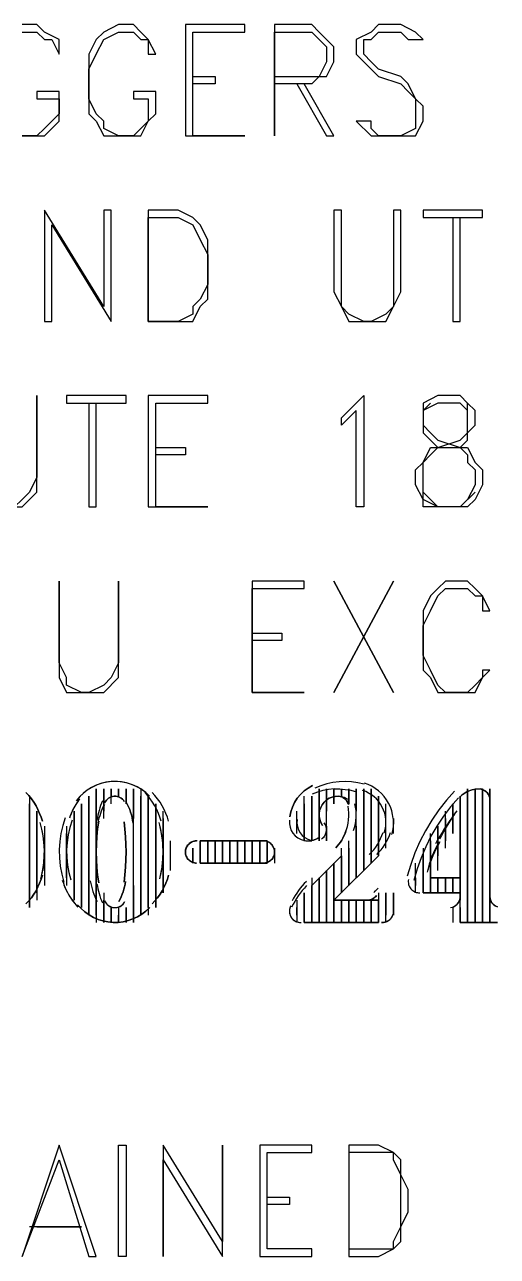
# Model space of a CAD drawing. Header units: metres. Extents: x 0 to 4950, y 0 to 3150.
# Drawn here: x 585.3 to 649, y 183 to 349 of the extents above; entities that cross this region are included whole.
import ezdxf

# ---------------------------------------------------------------- set-up
doc = ezdxf.new("R2010")
doc.units = ezdxf.units.M
doc.layers.add('SITE_BASE', color=7, linetype='Continuous')

msp = doc.modelspace()

# ---------------------------------------------------------------- linework, layer by layer
at = {"layer": 'SITE_BASE'}
for p, q in [((639, 286), (641, 284)), ((644, 284), (646, 286)), ((596, 244), (596, 246)), ((599, 245), (599, 246)), ((600, 243), (600, 246)), ((626, 244), (626, 246)), ((630, 244), (630, 246)), ((586, 245), (586, 230)), ((632, 237), (632, 245)), ((603, 231), (603, 243)), ((622, 240), (622, 243)), ((634, 238), (634, 244)), ((634, 239), (634, 243)), ((588, 241), (588, 233)), ((591, 241), (591, 233)), ((592, 232), (592, 242)), ((604, 241), (604, 233)), ((591, 234), (591, 240)), ((641, 235), (641, 240)), ((588, 235), (588, 239)), ((605, 235), (605, 239)), ((628, 232), (628, 238)), ((630, 234), (630, 239)), ((609, 236), (618, 236)), ((638, 232), (638, 236)), ((595, 235), (595, 228)), ((624, 234), (624, 228)), ((638, 234), (638, 233)), ((600, 231), (600, 228)), ((622, 231), (622, 228)), ((596, 230), (596, 228)), ((622, 229), (622, 230)), ((643, 230), (643, 228)), ((623, 228), (633, 228))]:
    msp.add_line(p, q, dxfattribs=at)
for points in [[(585, 348), (587, 348), (588, 347), (589, 347), (590, 345), (590, 347), (588, 348), (587, 349), (585, 349)], [(600, 340), (600, 339), (602, 339), (602, 337), (602, 336), (601, 335), (600, 334), (598, 334), (596, 335), (596, 336), (595, 337), (594, 339), (594, 343), (595, 345), (596, 347), (598, 348), (600, 348), (601, 347), (602, 347), (602, 345), (603, 345), (602, 347), (601, 348), (600, 349), (598, 349), (596, 348), (595, 347), (594, 345), (594, 343), (594, 339), (594, 337), (595, 336), (596, 334), (598, 334), (600, 334), (601, 334), (602, 336), (603, 337), (603, 340), (600, 340)], [(607, 349), (607, 334), (615, 334), (608, 334), (608, 348), (615, 348), (615, 349), (607, 349)], [(619, 349), (619, 334), (619, 348), (624, 348), (625, 347), (626, 346), (626, 344), (625, 342), (626, 342), (627, 344), (627, 346), (626, 347), (625, 348), (624, 349), (619, 349)], [(630, 336), (632, 334), (633, 334), (636, 334), (638, 334), (639, 336), (639, 338), (638, 339), (637, 341), (636, 342), (633, 343), (632, 344), (631, 345), (631, 347), (632, 347), (633, 348), (636, 348), (637, 347), (638, 347), (639, 347), (638, 348), (636, 349), (633, 349), (632, 348), (630, 347), (630, 345), (631, 344), (632, 343), (633, 342), (636, 341), (637, 340), (638, 339), (638, 338), (638, 336), (638, 335), (636, 334), (633, 334), (632, 335), (632, 336), (630, 336)], [(608, 342), (611, 342), (611, 341), (608, 341)], [(619, 342), (624, 342), (625, 342), (624, 341), (619, 341)], [(622, 341), (626, 334), (627, 334), (623, 341)], [(587, 340), (587, 339), (590, 339), (590, 337), (589, 336), (588, 335), (587, 334), (585, 334)], [(585, 334), (587, 334), (588, 334), (590, 336), (590, 337), (590, 340), (587, 340)], [(597, 309), (597, 324), (596, 324), (596, 311), (588, 324), (588, 309), (589, 309), (589, 322), (597, 309)], [(602, 309), (606, 309), (608, 309), (609, 311), (610, 312), (610, 314), (610, 318), (610, 320), (609, 322), (608, 323), (606, 324), (602, 324), (602, 309), (602, 323), (606, 323), (608, 322), (609, 320), (610, 318), (610, 314), (609, 312), (608, 311), (608, 310), (606, 309), (602, 309)], [(636, 324), (635, 324), (635, 313), (635, 311), (634, 310), (632, 309), (631, 309), (629, 310), (628, 311), (628, 313), (628, 324), (627, 324), (627, 313), (628, 311), (629, 309), (631, 309), (632, 309), (634, 309), (635, 311), (636, 313), (636, 324)], [(647, 323), (647, 324), (639, 324), (639, 323), (647, 323)], [(643, 323), (643, 309), (644, 309), (644, 323)], [(587, 299), (587, 288), (586, 286), (585, 285), (584, 284), (582, 284), (581, 285), (580, 286), (579, 288), (579, 299), (579, 288), (579, 286), (581, 284), (582, 284), (584, 284), (585, 284), (587, 286), (587, 288), (587, 299)], [(599, 298), (599, 299), (591, 299), (591, 298), (599, 298)], [(602, 299), (602, 284), (610, 284), (603, 284), (603, 298), (610, 298), (610, 299), (602, 299)], [(631, 284), (630, 284), (630, 297), (629, 296), (628, 295), (628, 296), (629, 297), (631, 299), (631, 284)], [(641, 299), (639, 298), (639, 297), (639, 295), (639, 294), (640, 293), (641, 292), (644, 292), (645, 291), (645, 290), (646, 289), (646, 287), (645, 285), (644, 284), (641, 284), (639, 285), (639, 287), (639, 289), (639, 290), (640, 291), (641, 292), (644, 292), (645, 293), (645, 294), (646, 295), (646, 297), (645, 298), (644, 299), (641, 299)], [(594, 298), (594, 284), (595, 284), (595, 298)], [(640, 298), (639, 297), (639, 295), (640, 294), (641, 293), (644, 292), (645, 292), (646, 290), (647, 289), (647, 287), (646, 285), (645, 284), (644, 284), (641, 284), (639, 284), (639, 285), (638, 287), (638, 289), (639, 290), (640, 292), (641, 292), (644, 293), (645, 294), (645, 295), (645, 297), (645, 298)], [(645, 297), (644, 298), (641, 298), (639, 297)], [(603, 292), (607, 292), (607, 291), (603, 291)], [(598, 274), (598, 263), (597, 261), (596, 260), (594, 259), (593, 259), (591, 260), (591, 261), (590, 263), (590, 274), (590, 263), (590, 261), (591, 259), (593, 259), (594, 259), (596, 259), (598, 261), (598, 263), (598, 274)], [(623, 274), (616, 274), (616, 259), (616, 273), (623, 273), (623, 274)], [(635, 259), (627, 274), (635, 259)], [(635, 274), (627, 259), (635, 274)], [(648, 262), (647, 262), (647, 261), (646, 260), (645, 259), (642, 259), (641, 260), (640, 262), (639, 264), (639, 268), (640, 270), (641, 272), (642, 273), (645, 273), (646, 272), (647, 272), (647, 270), (648, 270), (647, 272), (646, 273), (645, 274), (642, 274), (641, 273), (640, 272), (639, 270), (639, 268), (639, 264), (639, 262), (640, 261), (641, 259), (642, 259), (645, 259), (646, 259), (647, 261), (648, 262)], [(616, 267), (620, 267), (620, 266), (616, 266)], [(616, 259), (623, 259), (616, 259)], [(600.98, 245.99), (600.37, 246.33), (599.74, 246.6), (599.08, 246.81), (598.4, 246.94), (597.7, 247), (597, 246.98), (596.3, 246.89), (595.63, 246.72), (594.98, 246.49), (594.35, 246.19), (593.77, 245.82), (593.22, 245.39), (592.72, 244.91), (592.28, 244.37)], [(602.17, 245.02), (601.65, 245.5), (601.09, 245.92), (600.5, 246.27), (599.87, 246.55), (599.21, 246.77), (598.54, 246.92), (597.84, 246.99), (597.14, 246.99), (596.44, 246.91), (595.76, 246.76), (595.1, 246.54), (594.48, 246.25), (593.88, 245.9), (593.33, 245.48), (592.82, 245.01), (592.36, 244.48)], [(595, 245), (595, 229), (595, 246), (595, 240)], [(596, 242), (596, 246), (596, 243)], [(597, 244), (597, 246), (597, 245), (597, 246)], [(598, 245), (598, 246), (598, 245)], [(599, 244), (599, 246), (599, 244)], [(600, 233), (600, 228), (600, 246), (600, 242)], [(602.07, 245.12), (601.55, 245.59), (601, 246), (601, 229)], [(624.12, 246.46), (623.52, 246.12), (622.97, 245.72), (622.48, 245.25), (622.05, 244.74), (621.69, 244.17), (621.4, 243.56), (621.19, 242.92), (621.05, 242.24), (621.19, 242.92), (621.4, 243.56), (621.69, 244.17), (622.05, 244.74), (622.48, 245.25), (622.97, 245.72), (623.52, 246.12), (624.12, 246.46)], [(627.01, 245.99), (626.26, 245.91), (625.52, 245.77), (624.78, 245.55), (624.07, 245.28)], [(631.06, 246.65), (630.23, 246.84), (629.38, 246.96), (628.54, 247), (627.69, 246.97), (626.85, 246.86), (626.02, 246.67), (625.21, 246.41), (624.42, 246.08)], [(625, 239), (625, 246), (625, 239)], [(626, 241), (626, 239), (626, 246), (626, 243)], [(627, 244), (627, 246), (627, 244)], [(627, 245), (627, 246), (627.77, 246), (628.53, 245.94), (629.28, 245.81), (630.02, 245.62)], [(628, 245), (628, 246), (628, 245), (628, 246)], [(629, 244), (629, 246), (629, 244)], [(630, 241), (630, 234), (630, 246), (630, 243)], [(633.78, 240.1), (633.9, 240.54), (633.97, 240.97), (634, 241.42), (633.99, 241.86), (633.93, 242.3), (633.83, 242.73), (633.69, 243.15), (633.5, 243.56), (633.28, 243.95), (633.02, 244.31), (632.72, 244.64), (632.4, 244.94), (632.05, 245.21), (631.67, 245.44), (631.27, 245.64), (630.85, 245.79)], [(631, 236), (631, 246), (631, 235), (631, 246)], [(634.98, 242), (634.9, 242.53), (634.78, 243.06), (634.6, 243.57), (634.36, 244.07), (634.08, 244.54), (633.76, 244.98), (633.4, 245.38), (633, 245.74), (632.57, 246.07), (632.1, 246.35), (631.61, 246.58), (631.1, 246.76)], [(632, 236), (632, 246), (632, 236)], [(643.25, 245.71), (642.14, 244.47), (641.12, 243.16), (640.18, 241.79), (639.34, 240.37), (638.58, 238.9), (637.91, 237.38), (637.34, 235.82), (636.87, 234.22)], [(646.01, 245.97), (645.61, 245.89), (645.23, 245.76), (644.87, 245.59), (644.52, 245.39), (644.2, 245.14), (643.91, 244.85)], [(644, 241), (644.02, 244.97), (644.33, 245.25), (644.66, 245.48), (645.02, 245.67), (645.39, 245.82), (645.78, 245.93), (646.18, 245.99), (646.59, 246), (647, 246), (647, 228), (647, 246), (647, 228)], [(645, 246), (645, 228), (645, 246)], [(646, 228), (646, 246), (646, 228), (646, 246), (646.41, 246), (646.83, 245.98)], [(648, 244.51), (647.97, 244.78), (647.9, 245.04), (647.78, 245.28), (647.62, 245.5), (647.43, 245.68), (647.2, 245.82), (646.95, 245.93), (646.68, 245.99), (646.94, 245.93), (647.2, 245.83), (647.42, 245.68), (647.62, 245.5), (647.77, 245.29), (647.9, 245.05), (647.97, 244.79), (648, 244.51)], [(648, 245), (648, 228), (648, 246), (648, 228)], [(587.73, 241.63), (587.57, 242.17), (587.37, 242.7), (587.14, 243.22), (586.88, 243.72), (586.58, 244.2), (586.26, 244.66), (585.9, 245.1), (585.51, 245.51), (585.9, 245.1), (586.26, 244.66), (586.58, 244.2), (586.88, 243.72), (587.14, 243.22), (587.37, 242.7), (587.57, 242.17), (587.73, 241.63)], [(592.59, 244.44), (592.4, 244.17), (592.22, 243.89), (592.05, 243.6), (591.9, 243.3), (591.75, 243), (591.62, 242.69), (591.5, 242.38), (591.4, 242.06)], [(592.74, 244.65), (592.54, 244.38), (592.36, 244.1), (592.18, 243.82), (592.02, 243.53), (591.86, 243.23), (591.72, 242.93), (591.59, 242.62), (591.48, 242.31)], [(594, 230), (594, 245), (594, 229), (594, 245)], [(595.83, 244.37), (595.69, 244.06), (595.57, 243.75), (595.46, 243.43), (595.37, 243.11), (595.28, 242.79), (595.2, 242.46), (595.14, 242.13), (595.09, 241.8)], [(598.77, 244.3), (598.65, 244.46), (598.51, 244.61), (598.35, 244.73), (598.18, 244.84), (598, 244.91), (597.81, 244.97), (597.61, 245), (597.4, 245), (597.2, 244.97), (597, 244.91), (596.82, 244.84), (596.65, 244.73), (596.49, 244.61), (596.35, 244.46), (596.23, 244.3), (596.13, 244.12), (596.23, 244.3), (596.35, 244.46), (596.49, 244.61), (596.65, 244.73), (596.82, 244.84), (597, 244.91), (597.2, 244.97), (597.4, 245), (597.61, 245), (597.81, 244.97), (598, 244.91), (598.18, 244.84), (598.35, 244.73), (598.51, 244.61), (598.65, 244.46), (598.77, 244.3)], [(599.95, 241.38), (599.89, 241.76), (599.82, 242.14), (599.73, 242.51), (599.62, 242.87), (599.49, 243.23), (599.34, 243.58), (599.17, 243.93), (598.99, 244.26), (599.17, 243.93), (599.34, 243.58), (599.49, 243.23), (599.62, 242.87), (599.73, 242.51), (599.82, 242.14), (599.89, 241.76), (599.95, 241.38)], [(601, 245), (601, 229), (601, 245)], [(603.73, 241.63), (603.57, 242.17), (603.37, 242.7), (603.14, 243.22), (602.88, 243.72), (602.58, 244.2), (602.26, 244.66), (601.9, 245.1), (601.51, 245.51)], [(602, 230), (602, 245), (602, 229)], [(604.73, 241.63), (604.57, 242.17), (604.37, 242.7), (604.14, 243.22), (603.88, 243.72), (603.58, 244.2), (603.26, 244.66), (602.9, 245.1), (602.51, 245.51)], [(622.95, 239.06), (623.21, 239.02), (623.47, 239), (623.73, 239.01), (624, 239), (624, 245), (624, 239), (624, 245)], [(623, 240), (623, 244), (623, 239), (623, 245)], [(628.8, 244.63), (628.41, 244.83), (628.01, 244.95), (627.59, 245), (627.17, 244.98), (626.76, 244.89), (626.37, 244.73), (626.01, 244.51), (625.68, 244.22), (625.41, 243.87), (625.21, 243.5), (625.07, 243.1), (625.01, 242.69), (625.01, 242.27), (625.08, 241.86), (625.23, 241.45), (625.45, 241.08), (625.23, 241.45), (625.08, 241.86), (625.01, 242.27), (625.01, 242.69), (625.07, 243.1), (625.21, 243.5), (625.41, 243.87), (625.68, 244.22), (626.01, 244.51), (626.37, 244.73), (626.76, 244.89), (627.17, 244.98), (627.59, 245), (628.01, 244.95), (628.41, 244.83), (628.8, 244.63)], [(628.95, 243.9), (628.9, 244.05), (628.83, 244.18), (628.76, 244.31), (628.67, 244.44), (628.57, 244.55), (628.46, 244.65), (628.34, 244.74), (628.21, 244.82), (628.34, 244.74), (628.46, 244.65), (628.57, 244.55), (628.67, 244.44), (628.76, 244.31), (628.83, 244.18), (628.9, 244.05), (628.95, 243.9)], [(633, 238), (633, 245), (633, 237), (633, 245)], [(643.76, 244.8), (642.71, 243.59), (641.75, 242.32), (640.86, 240.99), (640.06, 239.61), (639.35, 238.19), (638.72, 236.72), (638.19, 235.21), (637.76, 233.67)], [(644, 228), (649, 228), (644, 228), (644, 230), (644, 228), (644, 245), (644, 242), (644, 234), (640, 234), (644, 234), (644, 242)], [(586, 244), (586, 230), (586, 244)], [(587, 242), (587, 232), (587, 243), (587, 231)], [(592, 243), (592, 231), (592, 243)], [(593, 244), (593, 230), (593, 244)], [(596.09, 243.92), (595.94, 243.62), (595.8, 243.32), (595.67, 243.01), (595.55, 242.7), (595.45, 242.38), (595.35, 242.06), (595.27, 241.73), (595.19, 241.4)], [(603, 244), (603, 230), (603, 244)], [(604, 242), (604, 232), (604, 243)], [(628.53, 240.08), (628.69, 240.51), (628.81, 240.95), (628.91, 241.4), (628.97, 241.85), (629, 242.31), (628.99, 242.76), (628.96, 243.22), (628.89, 243.68)], [(629.65, 240.38), (629.78, 240.82), (629.88, 241.27), (629.95, 241.72), (629.99, 242.18), (630, 242.63), (629.97, 243.09), (629.92, 243.54), (629.83, 243.99)], [(643.55, 243.05), (643.19, 242.58), (642.85, 242.1), (642.51, 241.62), (642.18, 241.13), (641.86, 240.63), (641.55, 240.13), (641.24, 239.63), (640.95, 239.12), (640.66, 238.6)], [(643.23, 242.59), (642.92, 242.13), (642.61, 241.66), (642.32, 241.18), (642.03, 240.71), (641.74, 240.23), (641.47, 239.74), (641.2, 239.25)], [(642, 238), (642, 242), (642, 239), (642, 243)], [(643, 241), (643, 244), (643, 240), (643, 243)], [(587.63, 234.26), (587.81, 235.15), (587.93, 236.05), (587.99, 236.96), (588, 237.86), (587.94, 238.77), (587.84, 239.67), (587.67, 240.56), (587.45, 241.45)], [(587.55, 233.9), (587.75, 234.79), (587.89, 235.69), (587.97, 236.59), (588, 237.5), (587.97, 238.41), (587.89, 239.31), (587.75, 240.21), (587.55, 241.1)], [(590.81, 242.12), (590.48, 241.06), (590.23, 239.98), (590.07, 238.89), (590, 237.79), (590.02, 236.69), (590.14, 235.59), (590.34, 234.5), (590.63, 233.43)], [(591.76, 241.78), (591.44, 240.8), (591.21, 239.8), (591.07, 238.79), (591, 237.77), (591.02, 236.75), (591.13, 235.74), (591.31, 234.73), (591.58, 233.73)], [(595.33, 241.65), (595.18, 240.61), (595.08, 239.58), (595.02, 238.54), (595, 237.5), (595.02, 236.46), (595.08, 235.42), (595.18, 234.39), (595.33, 233.35), (595.18, 234.39), (595.08, 235.42), (595.02, 236.46), (595, 237.5), (595.02, 238.54), (595.08, 239.58), (595.18, 240.61), (595.33, 241.65)], [(598.74, 233.42), (598.86, 234.44), (598.94, 235.46), (598.98, 236.48), (599, 237.5), (598.98, 238.52), (598.94, 239.54), (598.86, 240.56), (598.74, 241.58), (598.86, 240.56), (598.94, 239.54), (598.98, 238.52), (599, 237.5), (598.98, 236.48), (598.94, 235.46), (598.86, 234.44), (598.74, 233.42)], [(603.63, 234.26), (603.81, 235.15), (603.93, 236.05), (603.99, 236.96), (604, 237.86), (603.94, 238.77), (603.84, 239.67), (603.67, 240.56), (603.45, 241.45)], [(603.55, 233.9), (603.75, 234.79), (603.89, 235.69), (603.97, 236.59), (604, 237.5), (603.97, 238.41), (603.89, 239.31), (603.75, 240.21), (603.55, 241.1)], [(621.02, 241.79), (621.01, 241.31), (621.09, 240.85), (621.25, 240.41), (621.48, 240.02), (621.79, 239.68), (622.15, 239.39), (622.57, 239.18), (623.03, 239.04)], [(622.03, 241.87), (622, 241.39), (622.07, 240.92), (622.22, 240.48), (622.44, 240.08), (622.73, 239.73), (623.09, 239.44), (623.5, 239.21), (623.99, 239.05), (624.24, 239.11), (624.49, 239.2), (624.72, 239.32), (624.95, 239.46)], [(625.32, 239.24), (625.55, 239.43), (625.74, 239.65), (625.88, 239.9), (625.96, 240.17), (626, 240.46), (625.98, 240.74), (625.91, 241.03), (625.77, 241.29)], [(625.45, 239.34), (625.66, 239.55), (625.82, 239.79), (625.93, 240.06), (625.99, 240.33), (626, 240.62), (625.95, 240.9), (625.84, 241.17), (625.68, 241.43)], [(635, 240), (635, 242), (635, 241.46), (634.97, 240.92), (634.88, 240.38), (634.75, 239.85)], [(641, 236), (641, 241), (641, 237)], [(623.12, 239.03), (623.38, 239), (623.64, 239), (623.9, 239.03), (624.16, 239.09), (624.4, 239.17), (624.64, 239.28), (624.87, 239.41), (625.08, 239.56)], [(627.23, 238.04), (627.45, 238.29), (627.66, 238.55), (627.86, 238.82), (628.04, 239.09), (628.2, 239.38), (628.35, 239.67), (628.49, 239.98), (628.61, 240.29), (628.49, 239.98), (628.35, 239.67), (628.2, 239.38), (628.04, 239.09), (627.86, 238.82), (627.66, 238.55), (627.45, 238.29), (627.23, 238.04)], [(631.76, 237.15), (632.06, 237.47), (632.35, 237.81), (632.62, 238.16), (632.86, 238.52), (633.08, 238.9), (633.28, 239.3), (633.46, 239.7), (633.61, 240.12)], [(632.76, 237.15), (633.06, 237.47), (633.35, 237.81), (633.62, 238.16), (633.86, 238.52), (634.08, 238.9), (634.28, 239.3), (634.46, 239.7), (634.61, 240.12)], [(640, 239), (640, 232), (640, 240)], [(607, 237.51), (607.01, 237.36), (607.03, 237.21), (607.06, 237.07), (607.11, 236.93), (607.18, 236.8), (607.25, 236.67), (607.34, 236.55), (607.44, 236.44), (607.55, 236.34), (607.67, 236.25), (607.8, 236.18), (607.93, 236.11), (608.07, 236.06), (608.21, 236.03), (608.36, 236.01), (608.51, 236), (608.36, 236.01), (608.21, 236.03), (608.07, 236.06), (607.93, 236.11), (607.8, 236.18), (607.67, 236.25), (607.55, 236.34), (607.44, 236.44), (607.34, 236.55), (607.25, 236.67), (607.18, 236.8), (607.11, 236.93), (607.06, 237.07), (607.03, 237.21), (607.01, 237.36), (607, 237.51), (607.01, 237.64), (607.03, 237.79), (607.06, 237.93), (607.11, 238.07), (607.18, 238.2), (607.25, 238.33), (607.34, 238.45), (607.44, 238.56), (607.55, 238.66), (607.67, 238.75), (607.8, 238.82), (607.93, 238.89), (608.07, 238.94), (608.21, 238.97), (608.36, 238.99), (608.51, 239)], [(608.6, 239), (608.45, 239), (608.3, 238.99), (608.15, 238.96), (608.01, 238.92), (607.88, 238.86), (607.74, 238.8), (607.62, 238.71), (607.5, 238.62), (607.4, 238.52), (607.3, 238.4), (607.22, 238.28), (607.15, 238.15), (607.09, 238.02), (607.05, 237.87), (607.02, 237.73), (607, 237.58)], [(608, 238), (608, 236), (608, 238), (608, 236)], [(618, 238), (618, 236), (618, 239), (618, 236), (609, 236), (609, 239), (609, 236), (609, 239), (618, 239), (609, 239)], [(610, 239), (610, 236), (610, 239), (610, 236)], [(611, 236), (611, 239), (611, 236)], [(612, 236), (612, 239), (612, 236), (612, 239)], [(613, 236), (613, 239), (613, 236), (613, 239)], [(614, 239), (614, 236), (614, 239), (614, 236)], [(615, 236), (615, 239), (615, 236), (615, 239)], [(616, 236), (616, 239), (616, 236)], [(617, 239), (617, 236), (617, 239), (617, 236)], [(619, 237.58), (618.98, 237.73), (618.95, 237.87), (618.91, 238.02), (618.85, 238.15), (618.78, 238.28), (618.7, 238.4), (618.6, 238.52), (618.5, 238.62), (618.38, 238.71), (618.26, 238.8), (618.12, 238.86), (617.99, 238.92), (617.85, 238.96), (617.7, 238.99), (617.55, 239), (617.4, 239)], [(619, 237.51), (618.99, 237.36), (618.97, 237.21), (618.94, 237.07), (618.89, 236.93), (618.83, 236.8), (618.75, 236.67), (618.66, 236.55), (618.56, 236.44), (618.45, 236.34), (618.33, 236.25), (618.2, 236.18), (618.07, 236.11), (617.93, 236.06), (617.79, 236.03), (617.64, 236.01), (617.49, 236), (617.64, 236.01), (617.79, 236.03), (617.93, 236.06), (618.07, 236.11), (618.2, 236.18), (618.33, 236.25), (618.45, 236.34), (618.56, 236.44), (618.66, 236.55), (618.75, 236.67), (618.83, 236.8), (618.89, 236.93), (618.94, 237.07), (618.97, 237.21), (618.99, 237.36), (619, 237.51), (618.99, 237.64), (618.97, 237.79), (618.94, 237.93), (618.89, 238.07), (618.83, 238.2), (618.75, 238.33), (618.66, 238.45), (618.56, 238.56), (618.45, 238.66), (618.33, 238.75), (618.2, 238.82), (618.07, 238.89), (617.93, 238.94), (617.79, 238.97), (617.64, 238.99), (617.49, 239)], [(619, 237), (619, 238), (619, 236)], [(629, 238), (629, 233), (629, 239)], [(639, 238), (639, 232), (644, 232), (644, 234), (644, 232), (644, 231), (644, 232), (639, 232)], [(641.13, 238.87), (640.88, 238.38), (640.64, 237.89), (640.41, 237.39), (640.2, 236.88), (640.01, 236.36), (639.83, 235.84), (639.68, 235.31), (639.53, 234.78)], [(641.27, 238.85), (641.01, 238.4), (640.77, 237.94), (640.55, 237.47), (640.33, 237), (640.14, 236.52), (639.96, 236.03), (639.79, 235.54), (639.64, 235.05)], [(624, 233), (624, 228), (624, 233), (628, 237), (628, 232), (628, 237), (624, 233)], [(633, 231), (627, 231), (633, 237), (627, 231), (633, 231)], [(627, 236), (627, 228), (627, 236), (627, 231), (627, 228)], [(639, 237), (639, 232), (639, 237)], [(585.51, 230.49), (585.9, 230.9), (586.26, 231.34), (586.58, 231.8), (586.88, 232.28), (587.14, 232.78), (587.37, 233.3), (587.57, 233.83), (587.73, 234.37), (587.57, 233.83), (587.37, 233.3), (587.14, 232.78), (586.88, 232.28), (586.58, 231.8), (586.26, 231.34), (585.9, 230.9), (585.51, 230.49)], [(602.51, 230.49), (602.9, 230.9), (603.26, 231.34), (603.58, 231.8), (603.88, 232.28), (604.14, 232.78), (604.37, 233.3), (604.57, 233.83), (604.73, 234.37), (604.57, 233.83), (604.37, 233.3), (604.14, 232.78), (603.88, 232.28), (603.58, 231.8), (603.26, 231.34), (602.9, 230.9), (602.51, 230.49)], [(626, 235), (626, 228), (626, 235), (626, 228)], [(590.42, 233.71), (590.56, 233.28), (590.72, 232.86), (590.9, 232.45), (591.1, 232.06), (591.32, 231.67), (591.56, 231.29), (591.81, 230.92), (592.09, 230.56)], [(590.64, 233.06), (590.82, 232.65), (591.01, 232.24), (591.22, 231.85), (591.44, 231.46), (591.69, 231.09), (591.95, 230.73), (592.23, 230.38), (592.53, 230.04)], [(594.17, 233.62), (594.24, 233.25), (594.33, 232.89), (594.43, 232.53), (594.54, 232.18), (594.66, 231.83), (594.8, 231.48), (594.95, 231.14), (595.11, 230.81)], [(595.09, 233.2), (595.14, 232.87), (595.2, 232.54), (595.28, 232.21), (595.37, 231.89), (595.46, 231.57), (595.57, 231.25), (595.69, 230.94), (595.83, 230.63)], [(598.05, 230.84), (598.21, 231.15), (598.36, 231.47), (598.5, 231.8), (598.62, 232.13), (598.72, 232.47), (598.81, 232.81), (598.88, 233.15), (598.93, 233.5), (598.88, 233.15), (598.81, 232.81), (598.72, 232.47), (598.62, 232.13), (598.5, 231.8), (598.36, 231.47), (598.21, 231.15), (598.05, 230.84)], [(623.3, 232.96), (623.01, 232.63), (622.73, 232.29), (622.46, 231.94), (622.2, 231.58), (621.96, 231.21), (621.73, 230.84), (621.51, 230.45), (621.3, 230.06)], [(623.28, 233.54), (623, 233.24), (622.73, 232.94), (622.47, 232.62), (622.23, 232.3), (621.99, 231.97), (621.77, 231.63), (621.56, 231.28), (621.36, 230.92)], [(625, 234), (625, 228), (625, 234)], [(632.94, 232.61), (632.87, 232.54), (632.8, 232.48), (632.73, 232.41), (632.66, 232.34), (632.59, 232.27), (632.52, 232.2), (632.46, 232.13), (632.39, 232.06), (632.46, 232.13), (632.52, 232.2), (632.59, 232.27), (632.66, 232.34), (632.73, 232.41), (632.8, 232.48), (632.87, 232.54), (632.94, 232.61)], [(637.03, 233.8), (637.01, 233.63), (637, 233.46), (637.02, 233.29), (637.05, 233.12), (637.1, 232.96), (637.17, 232.81), (637.26, 232.66), (637.36, 232.52), (637.48, 232.4), (637.61, 232.29), (637.75, 232.2), (637.9, 232.12), (638.06, 232.06), (638.23, 232.02), (638.4, 232), (638.57, 232)], [(641, 234), (641, 232), (641, 234), (641, 232)], [(642, 234), (642, 232), (642, 234), (642, 232)], [(643, 234), (643, 232), (643, 234), (643, 232)], [(596, 232), (596, 228), (596, 231)], [(596.12, 230.91), (596.22, 230.73), (596.33, 230.56), (596.47, 230.41), (596.63, 230.28), (596.81, 230.17), (596.99, 230.09), (597.19, 230.03), (597.4, 230), (597.61, 230), (597.81, 230.03), (598.01, 230.09), (598.2, 230.17), (598.37, 230.28), (598.53, 230.41), (598.67, 230.56), (598.79, 230.73)], [(596.16, 230.82), (596.27, 230.64), (596.4, 230.48), (596.55, 230.34), (596.72, 230.22), (596.9, 230.13), (597.09, 230.06), (597.29, 230.01), (597.5, 230), (597.71, 230.01), (597.91, 230.06), (598.1, 230.13), (598.29, 230.22), (598.45, 230.34), (598.6, 230.48), (598.73, 230.64), (598.84, 230.82)], [(633, 232), (633, 228), (633, 231), (633, 228), (623, 228), (623, 231)], [(623, 232), (623, 228), (623, 232)], [(628, 231), (628, 228), (628, 231), (628, 228)], [(629, 231), (629, 228), (629, 231)], [(630, 231), (630, 228), (630, 231), (630, 228)], [(631, 231), (631, 228), (631, 231), (631, 228)], [(631.68, 231.01), (631.84, 231.04), (631.99, 231.08), (632.13, 231.14), (632.27, 231.21), (632.4, 231.3), (632.52, 231.4), (632.63, 231.51), (632.73, 231.64), (632.63, 231.51), (632.52, 231.4), (632.4, 231.3), (632.27, 231.21), (632.13, 231.14), (631.99, 231.08), (631.84, 231.04), (631.68, 231.01)], [(632, 231), (632, 228), (632, 231), (632, 228)], [(634, 228), (634, 232), (634, 229)], [(635, 230), (635, 232), (635, 229), (635, 232), (635, 229)], [(642.7, 230.01), (642.94, 230.07), (643.17, 230.16), (643.38, 230.28), (643.56, 230.44), (643.72, 230.62), (643.84, 230.83), (643.93, 231.06), (643.99, 231.3)], [(642.99, 230.08), (643.22, 230.18), (643.42, 230.32), (643.6, 230.48), (643.75, 230.67), (643.87, 230.88), (643.95, 231.11), (643.99, 231.35), (644, 231.6)], [(648, 231.48), (648.02, 231.25), (648.08, 231.03), (648.16, 230.82), (648.28, 230.63), (648.42, 230.46), (648.59, 230.3), (648.79, 230.18), (649, 230.09), (648.74, 230.2), (648.56, 230.33), (648.39, 230.49), (648.25, 230.67), (648.14, 230.86), (648.06, 231.08), (648.01, 231.3), (648, 231.53)], [(592.48, 230.37), (592.95, 229.86), (593.46, 229.41), (594.02, 229.01), (594.61, 228.68), (595.24, 228.41), (595.89, 228.2), (596.56, 228.07), (597.25, 228), (597.94, 228.01), (598.62, 228.1), (599.29, 228.25), (599.93, 228.47), (600.55, 228.76), (601.13, 229.11), (601.68, 229.52), (602.19, 230), (601.68, 229.52), (601.13, 229.11), (600.55, 228.76), (599.93, 228.47), (599.29, 228.25), (598.62, 228.1), (597.94, 228.01), (597.25, 228), (596.56, 228.07), (595.89, 228.2), (595.24, 228.41), (594.61, 228.68), (594.02, 229.01), (593.46, 229.41), (592.95, 229.86), (592.48, 230.37)], [(597, 230), (597, 228), (597, 230), (597, 228)], [(598, 230), (598, 228), (598, 229)], [(599, 230), (599, 228), (599, 230), (599, 228)], [(621.21, 230.26), (621.12, 230.09), (621.06, 229.9), (621.02, 229.72), (621, 229.52), (621.01, 229.33), (621.04, 229.14), (621.1, 228.96), (621.18, 228.78), (621.29, 228.62), (621.41, 228.47), (621.55, 228.34), (621.71, 228.23), (621.88, 228.14), (622.06, 228.07), (622.25, 228.02), (622.44, 228)], [(621.15, 230.14), (621.07, 229.96), (621.03, 229.77), (621, 229.58), (621, 229.39), (621.03, 229.2), (621.08, 229.02), (621.15, 228.84), (621.25, 228.67), (621.37, 228.51), (621.51, 228.37), (621.66, 228.26), (621.82, 228.16), (622, 228.09), (622.19, 228.03), (622.38, 228), (622.57, 228)], [(634.93, 229.06), (634.84, 228.83), (634.71, 228.62), (634.56, 228.43), (634.37, 228.28), (634.17, 228.16), (633.94, 228.07), (633.7, 228.01), (633.4, 228), (633.65, 228.01), (633.89, 228.05), (634.12, 228.13), (634.33, 228.25), (634.52, 228.4), (634.68, 228.58), (634.82, 228.78), (634.92, 229.01)], [(590, 198), (585, 183), (590, 196), (594, 183), (595, 183), (590, 198)], [(599, 183), (598, 183), (598, 198), (599, 198), (599, 183)], [(604, 198), (604, 183), (604, 196), (612, 183), (612, 198), (612, 185), (604, 198)], [(617, 198), (617, 183), (624, 183), (624, 184), (618, 184), (618, 197), (624, 197), (624, 198), (617, 198)], [(629, 198), (629, 183), (633, 183), (635, 184), (636, 185), (636, 187), (637, 189), (637, 192), (636, 194), (636, 196), (635, 197), (633, 198), (629, 198)], [(629, 197), (629, 184), (633, 184), (635, 184), (635, 185), (636, 187), (636, 189), (636, 192), (636, 194), (635, 196), (635, 197), (633, 197), (629, 197)], [(618, 191), (621, 191), (621, 190), (618, 190)], [(587, 187), (593, 187), (586, 187)]]:
    msp.add_lwpolyline(points, dxfattribs=at)

doc.saveas('drawing.dxf')
